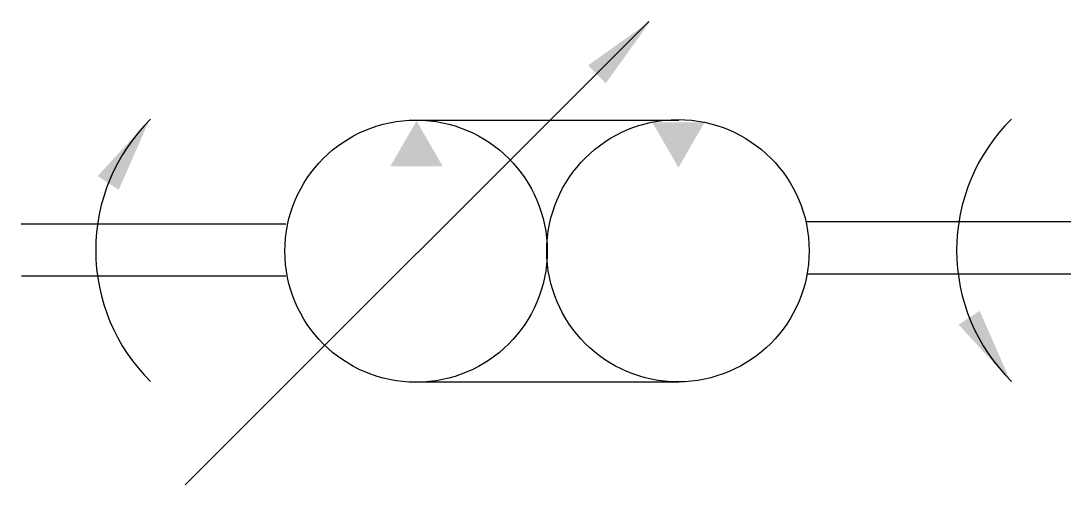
# Model space of a CAD drawing. Extents: x 526.8 to 566.8, y 410.8 to 428.5.
import ezdxf

# ---------------------------------------------------------------- set-up
doc = ezdxf.new("R2010")
doc.units = 0
doc.header["$LTSCALE"] = 5
doc.header["$MEASUREMENT"] = 0
doc.layers.add('11', color=1, linetype='CONTINUOUS')
doc.layers.add('12', color=2, linetype='CONTINUOUS')

msp = doc.modelspace()

# ---------------------------------------------------------------- linework, layer by layer
at = {"layer": '11'}
for p, q in [((550.705, 428.439), (533.027, 410.762)), ((541.846, 424.672), (551.846, 424.672)), ((526.769, 420.727), (536.861, 420.727)), ((556.699, 420.806), (566.791, 420.806)), ((536.861, 418.727), (526.788, 418.727)), ((566.791, 418.806), (556.718, 418.806)), ((551.846, 414.687), (541.925, 414.687))]:
    msp.add_line(p, q, dxfattribs=at)
for centre in [(541.826, 419.679), (551.81, 419.695)]:
    msp.add_circle(centre, 5, dxfattribs=at)
for centre in [(536.647, 419.711), (569.463, 419.711)]:
    msp.add_arc(centre, 7.031, 134.6929, 225.3648, dxfattribs=at)
at = {"layer": '12'}
for points in [[(548.383, 426.764), (549.06, 426.084), (550.762, 428.457)], [(529.69, 422.543), (530.494, 422.018), (531.666, 424.692)], [(541.846, 424.645), (540.846, 422.913), (542.846, 422.913)], [(551.829, 422.866), (550.829, 424.598), (552.829, 424.598)], [(562.506, 416.879), (563.31, 417.404), (564.482, 414.73)]]:
    msp.add_solid(points, dxfattribs=at)

doc.saveas('drawing.dxf')
